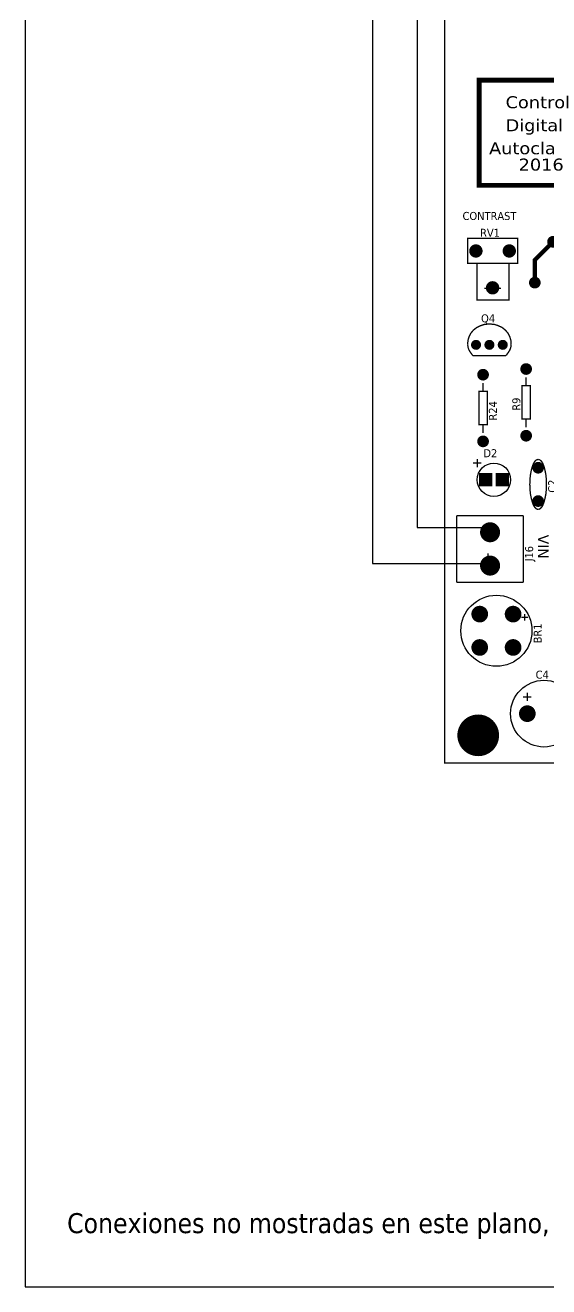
# Model space of a CAD drawing. Header units: millimetres. Extents: x 123.5 to 144.3, y 105.4 to 121.6.
# Drawn here: x 123.51 to 126.64, y 105.41 to 112.97 of the extents above; entities that cross this region are included whole.
import ezdxf

# ---------------------------------------------------------------- set-up
doc = ezdxf.new("R2010")
doc.units = ezdxf.units.MM
for name, color, linetype in [('12632256', 7, 'Continuous'), ('DESC', 250, 'Continuous'), ('SYMS', 7, 'Continuous'), ('WIRES', 7, 'Continuous')]:
    doc.layers.add(name, color=color, linetype=linetype)
doc.styles.get("Standard").update_dxf_attribs({"font": 'tahoma.ttf'})

# ---------------------------------------------------------------- blocks, each defined once
blk = doc.blocks.new('EPAD')
at = {"const_width": 0.5}
blk.add_lwpolyline([(-0.25, 0, 1), (0.25, 0, 1)], format="xyb", close=True, dxfattribs=at)
blk = doc.blocks.new('RPAD')
blk.add_trace([(-0.5, -0.5), (-0.5, 0.5), (0.5, -0.5), (0.5, 0.5)])
blk = doc.blocks.new('Tarjeta')
for points, const_width in [([(146.3184, 112.4867), (153.6204, 112.4867), (153.6204, 117.4267), (146.3184, 117.4267), (146.3184, 112.4867)], 0.008), ([(146.5254, 115.9507), (147.4114, 115.9507), (147.4114, 116.5807), (146.5254, 116.5807), (146.5254, 115.9507)], 0.029), ([(146.4554, 115.4817), (146.7554, 115.4817), (146.7554, 115.6317), (146.4554, 115.6317), (146.4554, 115.4817)], 0.008), ([(146.8584, 115.3667), (146.8584, 115.5027), (146.9674, 115.6117)], 0.025), ([(146.5114, 115.2617), (146.7044, 115.2617), (146.7044, 115.4817), (146.5114, 115.4817), (146.5114, 115.2617)], 0.008), ([(146.6554, 115.3317), (146.5554, 115.3317)], 0.008), ([(146.4564, 114.9937), (146.4574, 115.0187), (146.4644, 115.0427), (146.4754, 115.0637), (146.4914, 115.0827), (146.5104, 115.0977), (146.5334, 115.1087), (146.5584, 115.1167), (146.5864, 115.1187)], 0.008), ([(146.7164, 114.9937), (146.7154, 115.0187), (146.7084, 115.0427), (146.6974, 115.0637), (146.6814, 115.0827), (146.6624, 115.0977), (146.6394, 115.1087), (146.6144, 115.1167), (146.5864, 115.1187)], 0.008), ([(146.4564, 114.9937), (146.4584, 114.9787), (146.4634, 114.9637), (146.4734, 114.9477), (146.4864, 114.9297)], 0.008), ([(146.4864, 114.9297), (146.6864, 114.9297)], 0.008), ([(146.7164, 114.9937), (146.7144, 114.9787), (146.7094, 114.9637), (146.6994, 114.9477), (146.6864, 114.9297)], 0.008), ([(146.8064, 114.7487), (146.8064, 114.7987)], 0.008), ([(146.5234, 114.5147), (146.5734, 114.5147), (146.5734, 114.7147), (146.5234, 114.7147), (146.5234, 114.5147)], 0.008), ([(146.5484, 114.7647), (146.5484, 114.7147)], 0.008), ([(146.7814, 114.5487), (146.8314, 114.5487), (146.8314, 114.7487), (146.7814, 114.7487), (146.7814, 114.5487)], 0.008), ([(146.8064, 114.4987), (146.8064, 114.5487)], 0.008), ([(146.5484, 114.5147), (146.5484, 114.4647)], 0.008), ([(146.4884, 114.2847), (146.5384, 114.2847)], 0.008), ([(146.5134, 114.3097), (146.5134, 114.2597)], 0.008), ([(146.8784, 114.3067), (146.8684, 114.3037), (146.8584, 114.2957), (146.8504, 114.2817), (146.8434, 114.2637), (146.8374, 114.2417), (146.8324, 114.2157), (146.8294, 114.1877), (146.8284, 114.1567)], 0.008), ([(146.8784, 114.3067), (146.8884, 114.3037), (146.8984, 114.2957), (146.9064, 114.2817), (146.9134, 114.2637), (146.9194, 114.2417), (146.9244, 114.2157), (146.9274, 114.1877), (146.9284, 114.1567)], 0.008), ([(146.8784, 114.0067), (146.8734, 114.0077), (146.8684, 114.0097), (146.8584, 114.0187), (146.8504, 114.0317), (146.8434, 114.0507), (146.8374, 114.0727), (146.8324, 114.0977), (146.8294, 114.1257), (146.8284, 114.1567)], 0.008), ([(146.8784, 114.0067), (146.8834, 114.0077), (146.8884, 114.0097), (146.8984, 114.0187), (146.9064, 114.0317), (146.9134, 114.0507), (146.9194, 114.0727), (146.9244, 114.0977), (146.9274, 114.1257), (146.9284, 114.1567)], 0.008), ([(146.7904, 113.9697), (146.3904, 113.9697)], 0.008), ([(146.3904, 113.9697), (146.3904, 113.5697)], 0.008), ([(146.7904, 113.9697), (146.7904, 113.5697)], 0.008), ([(146.7904, 113.5697), (146.3904, 113.5697)], 0.008), ([(146.8184, 113.3587), (146.7784, 113.3587)], 0.008), ([(146.7984, 113.3787), (146.7984, 113.3387)], 0.008), ([(146.7884, 112.8817), (146.8384, 112.8817)], 0.008), ([(146.8134, 112.9067), (146.8134, 112.8567)], 0.008)]:
    blk.add_lwpolyline(points, dxfattribs=dict(const_width=const_width))
for centre, radius in [((146.5054, 115.5567), 0.025), ((146.7054, 115.5567), 0.025), ((146.8584, 115.3667), 0.025), ((146.6054, 115.3357), 0.025), ((146.5064, 114.9937), 0.025), ((146.5864, 114.9937), 0.025), ((146.6664, 114.9937), 0.025), ((146.8064, 114.8487), 0.025), ((146.5484, 114.8147), 0.025), ((146.5484, 114.4147), 0.025), ((146.8064, 114.4487), 0.025), ((146.8784, 114.2567), 0.025), ((146.5634, 114.1847), 0.025), ((146.6634, 114.1847), 0.025), ((146.8784, 114.0567), 0.025), ((146.5904, 113.8697), 0.03), ((146.5904, 113.6697), 0.03), ((146.5284, 113.3787), 0.025), ((146.7284, 113.3787), 0.025), ((146.5284, 113.1787), 0.025), ((146.7284, 113.1787), 0.025), ((146.8134, 112.7817), 0.025), ((146.5194, 112.6517), 0.03)]:
    blk.add_circle(centre, radius)
at = {"layer": '12632256'}
for centre, radius in [((146.6134, 114.1847), 0.1), ((146.6134, 114.1847), 0), ((146.6284, 113.2787), 0.213), ((146.9134, 112.7817), 0.2)]:
    blk.add_circle(centre, radius, dxfattribs=at)
for name, p, xscale, yscale in [('EPAD', (146.9674, 115.6117), 0.07, 0.07), ('EPAD', (146.5054, 115.5567), 0.08, 0.08), ('EPAD', (146.7054, 115.5567), 0.08, 0.08), ('EPAD', (146.8584, 115.3667), 0.07, 0.07), ('EPAD', (146.6054, 115.3357), 0.08, 0.08), ('EPAD', (146.5064, 114.9937), 0.06, 0.06), ('EPAD', (146.5864, 114.9937), 0.06, 0.06), ('EPAD', (146.6664, 114.9937), 0.06, 0.06), ('EPAD', (146.8064, 114.8487), 0.07, 0.07), ('EPAD', (146.5484, 114.8147), 0.07, 0.07), ('EPAD', (146.8064, 114.4487), 0.07, 0.07), ('EPAD', (146.5484, 114.4147), 0.07, 0.07), ('EPAD', (146.8784, 114.2567), 0.07, 0.07), ('RPAD', (146.5634, 114.1847), 0.08, 0.08), ('RPAD', (146.6634, 114.1847), 0.08, 0.08), ('EPAD', (146.8784, 114.0567), 0.07, 0.07), ('EPAD', (146.5904, 113.8697), 0.12, 0.12), ('EPAD', (146.5904, 113.6697), 0.12, 0.12), ('EPAD', (146.5284, 113.3787), 0.1, 0.1), ('EPAD', (146.7284, 113.3787), 0.1, 0.1), ('EPAD', (146.5284, 113.1787), 0.1, 0.1), ('EPAD', (146.7284, 113.1787), 0.1, 0.1), ('EPAD', (146.8134, 112.7817), 0.1, 0.1), ('EPAD', (146.5194, 112.6517), 0.25, 0.25)]:
    blk.add_blockref(name, p, dxfattribs=dict(xscale=xscale, yscale=yscale))
for s, height, width, p in [('Control', 0.072, 1.25, (146.6834, 116.4127)), ('Digital', 0.072, 1.25, (146.6834, 116.2747)), ('Autoclave', 0.072, 1.25, (146.5844, 116.1367)), ('2016', 0.072, 1.25, (146.7614, 116.0387)), ('CONTRAST', 0.048, 1.041667, (146.4254, 115.7427)), ('RV1', 0.048, 1.041667, (146.5304, 115.6417)), ('Q4', 0.048, 1.041667, (146.5364, 115.1287)), ('D2', 0.048, 1.041667, (146.5504, 114.3197)), ('C4', 0.048, 1.041667, (146.8634, 112.9917))]:
    blk.add_text(s, height=height, dxfattribs=dict(at, width=width)).set_placement(p)
for s, height, rotation, width, p in [('R24', 0.048, 90, 1.041667, (146.6314, 114.5397)), ('R9', 0.048, 90, 1.041667, (146.7714, 114.5987)), ('C2', 0.048, 90, 1.041667, (146.9864, 114.1067)), ('VIN', 0.064, 270, 1.09375, (146.8774, 113.8547)), ('J16', 0.048, 90, 1.041667, (146.8484, 113.6947)), ('BR1', 0.048, 90, 1.041667, (146.8994, 113.2037))]:
    blk.add_text(s, height=height, rotation=rotation, dxfattribs=dict(at, width=width)).set_placement(p)
blk = doc.blocks.new('WDDOT')
for radius in [0.03, 0.0187, 0.00929]:
    blk.add_circle((0, 0), radius)

msp = doc.modelspace()

# ---------------------------------------------------------------- linework, layer by layer
at = {"color": 7, "linetype": 'Continuous'}
for p, q in [((123.5055, 121.5905), (123.5055, 105.4055)), ((123.5055, 105.4055), (144.2555, 105.4055))]:
    msp.add_line(p, q, dxfattribs=at)
at = {"layer": 'WIRES'}
for p, q in [((125.8538, 115.2578), (125.8538, 109.9598)), ((125.5864, 115.0791), (125.5864, 109.7428)), ((125.8538, 109.9598), (126.2869, 109.9598)), ((126.2765, 109.8041), (126.2765, 109.7549)), ((125.5864, 109.7428), (126.2998, 109.7428)), ((126.2998, 109.7428), (126.2998, 109.7174))]:
    msp.add_line(p, q, dxfattribs=at)

# ---------------------------------------------------------------- block references
at = {"layer": 'DESC'}
msp.add_blockref('Tarjeta', (-20.3001, -3.939), dxfattribs=at)
at = {"layer": 'SYMS'}
msp.add_blockref('WDDOT', (126.2998, 109.7428), dxfattribs=at)

# ---------------------------------------------------------------- texts
at = {"insert": (123.7561, 105.8471), "char_height": 0.12, "attachment_point": 1}
msp.add_mtext_dynamic_manual_height_columns('Conexiones no mostradas en este plano, debe referirse a esquema electronico', width=9.456212, gutter_width=0.05, heights=[0], dxfattribs=at)

doc.saveas('drawing.dxf')
